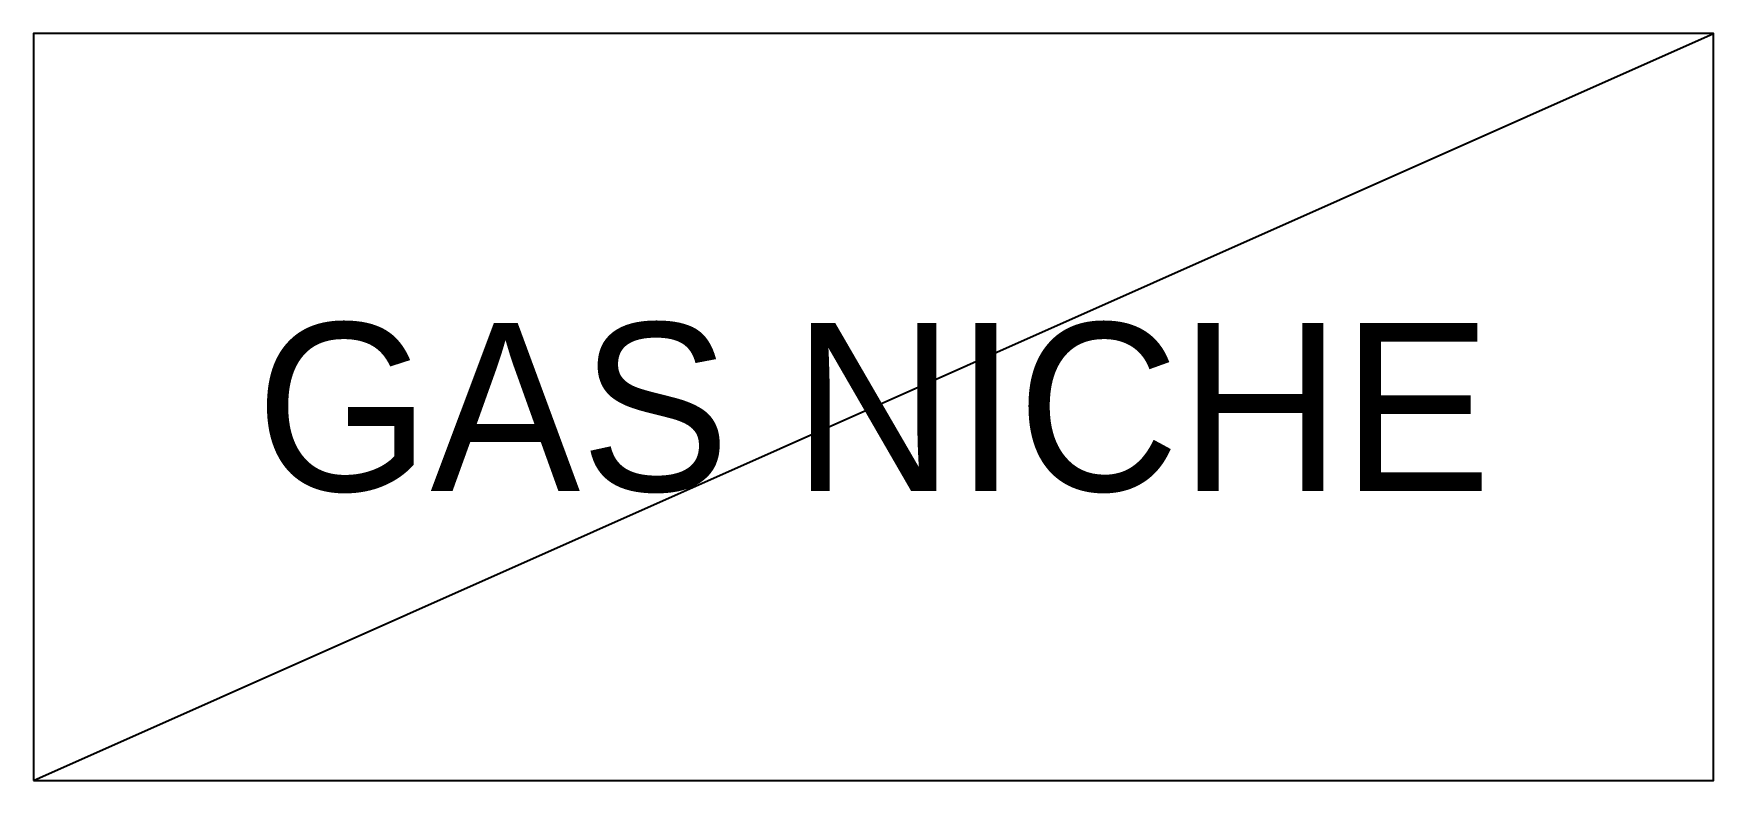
# Model space of a CAD drawing. Header units: metres. Extents: x -0.45 to 0.45, y -0.2 to 0.2.
import ezdxf
from ezdxf.enums import TextEntityAlignment as Align

# ---------------------------------------------------------------- set-up
doc = ezdxf.new("R2010")
doc.units = ezdxf.units.M

msp = doc.modelspace()

# ---------------------------------------------------------------- linework, layer by layer
msp.add_line((-0.45, -0.2), (0.45, 0.2))
msp.add_lwpolyline([(-0.45, -0.2), (0.45, -0.2), (0.45, 0.2), (-0.45, 0.2)], close=True)

# ---------------------------------------------------------------- texts
msp.add_text('GAS NICHE', height=0.09).set_placement((0, 0), align=Align.MIDDLE_CENTER)

doc.saveas('drawing.dxf')
